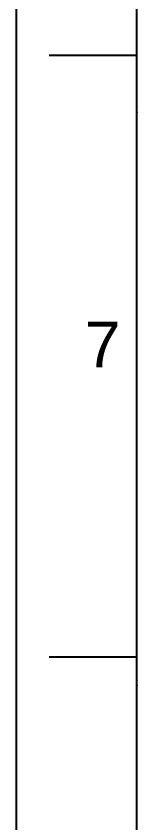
# Model space of a CAD drawing. Header units: millimetres. Extents: x 4859 to 5453, y 1404 to 2244.
# Drawn here: x 4859.2 to 4879.2, y 1496.1 to 1630.2 of the extents above; entities that cross this region are included whole.
import ezdxf

# ---------------------------------------------------------------- set-up
doc = ezdxf.new("R2010")
doc.units = ezdxf.units.MM
doc.styles.get("Standard").update_dxf_attribs({"font": 'arial.ttf'})

msp = doc.modelspace()

# ---------------------------------------------------------------- linework, layer by layer
at = {"color": 7, "linetype": 'Continuous'}
for p, q in [((4859.16, 2243.6), (4859.16, 1403.6)), ((4879.16, 1623.6), (4864.63, 1623.6)), ((4879.16, 1523.6), (4864.63, 1523.6))]:
    msp.add_line(p, q, dxfattribs=at)
at = {"linetype": 'Continuous'}
msp.add_line((4879.16, 1423.6), (4879.16, 2223.6), dxfattribs=at)
for p in [(4879.16, 1614.19), (4879.16, 1614.19), (4879.16, 1518.9), (4879.16, 1518.9)]:
    msp.add_point(p)

# ---------------------------------------------------------------- texts
at = {"insert": (4873.51, 1575.58), "char_height": 7.62, "attachment_point": 5}
msp.add_mtext_dynamic_manual_height_columns('7', width=50, gutter_width=12.5, heights=[0], dxfattribs=at)

doc.saveas('drawing.dxf')
